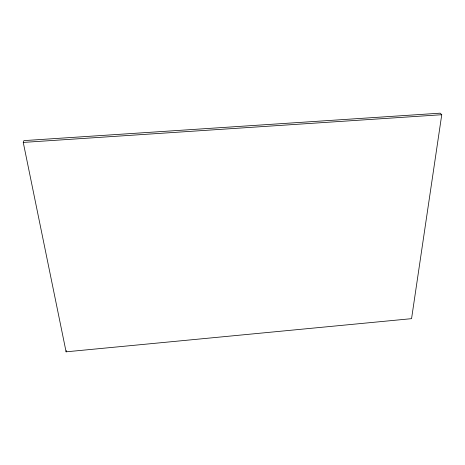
<?xml version="1.0" encoding="UTF-8"?>
<svg xmlns="http://www.w3.org/2000/svg" width="465" height="465" viewBox="0 0 465 465"><rect width="100%" height="100%" fill="white"/><g stroke="black" fill="none" stroke-linecap="round" stroke-linejoin="round"><path stroke-width="0.7" d="M66.1 351.825L23.25 142.418L23.918 140.616L440.152 113.175L441.75 114.721L411.56 318.665L66.1 351.825L66.274 350.598M23.25 142.418L441.75 114.721"/></g></svg>
